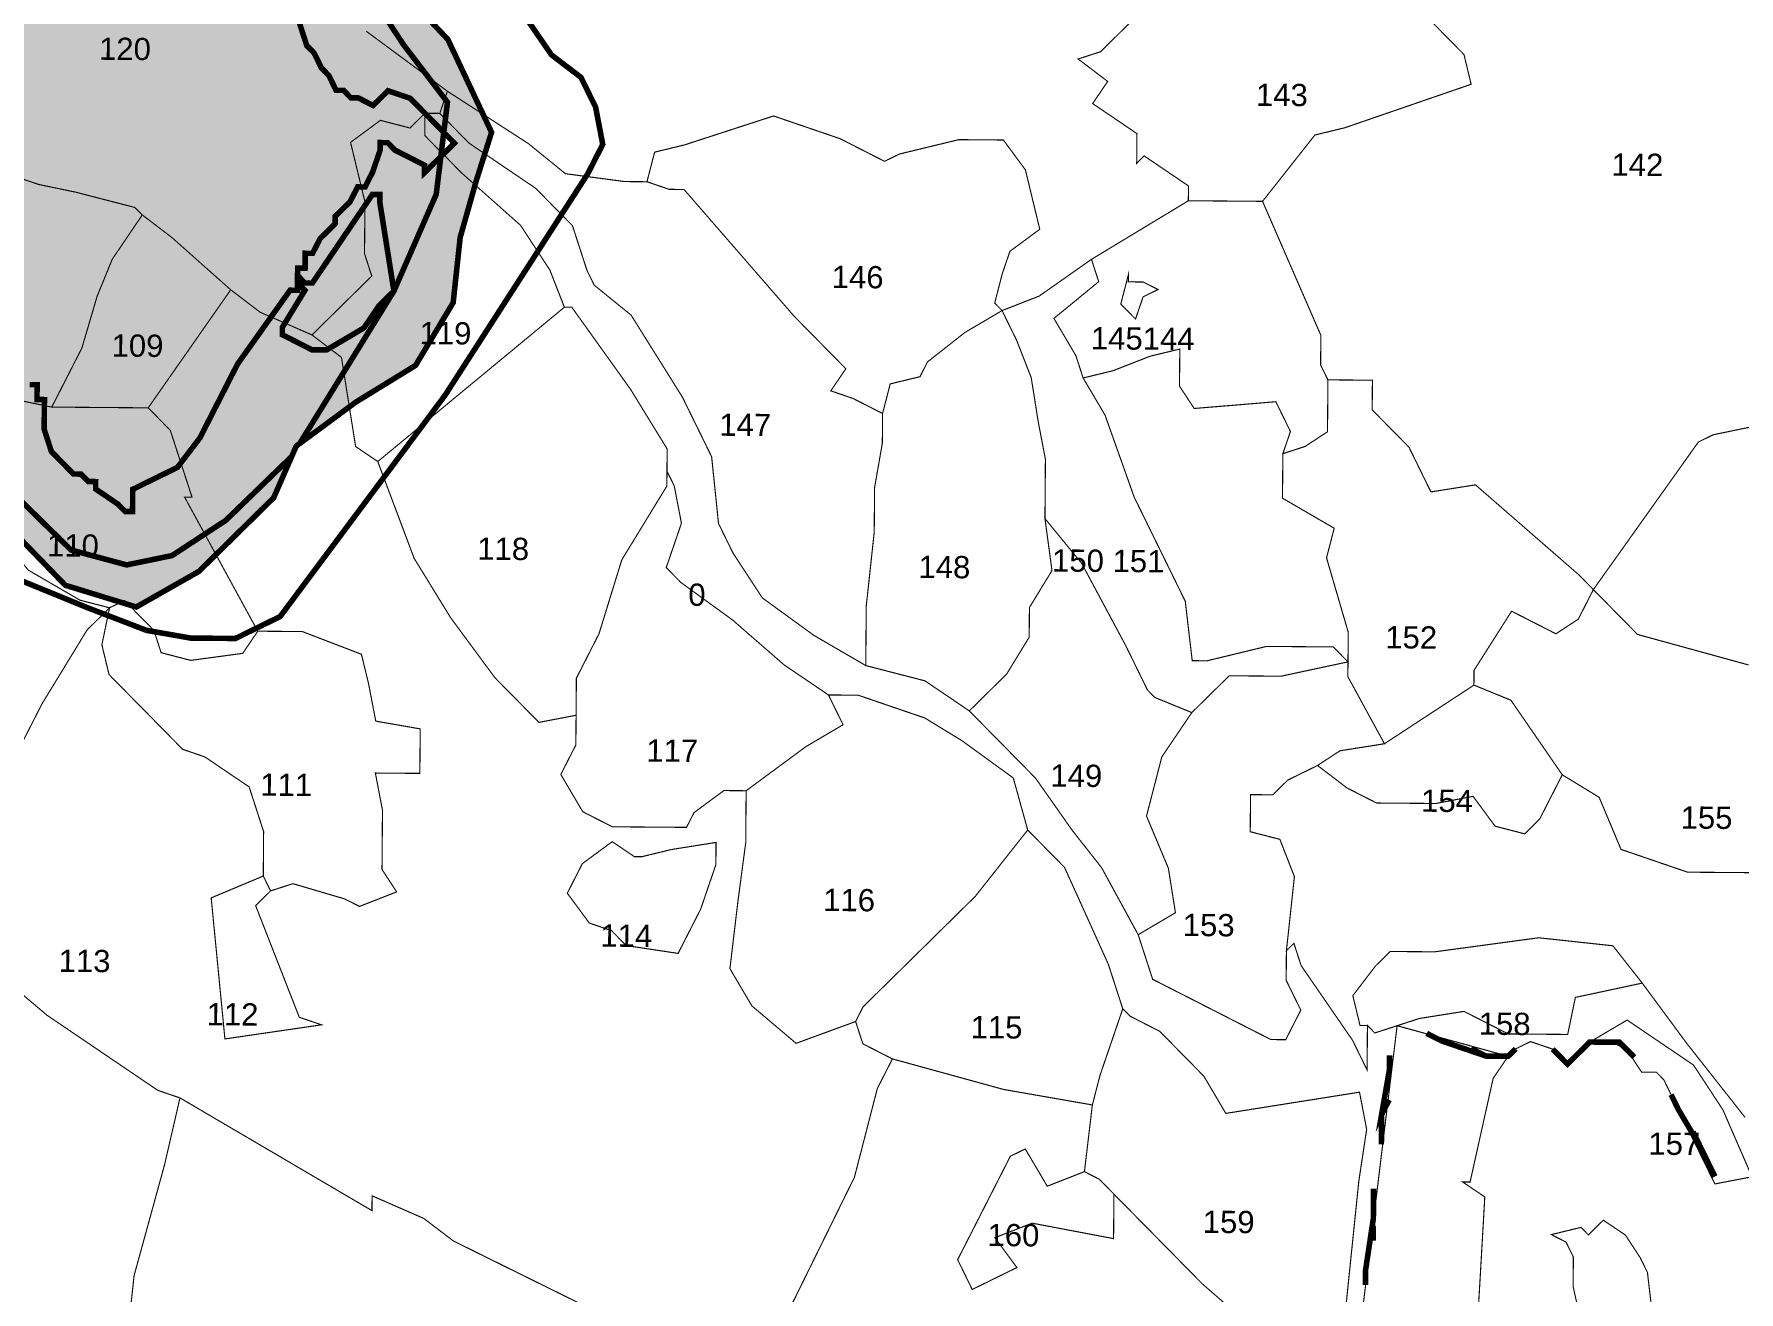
# Model space of a CAD drawing. Header units: metres. Extents: x 326467 to 340077, y 1811030 to 1824953.
# Drawn here: x 337316 to 338245, y 1823532 to 1824217 of the extents above; entities that cross this region are included whole.
import ezdxf

# ---------------------------------------------------------------- set-up
doc = ezdxf.new("R2010")
doc.units = ezdxf.units.M
doc.header["$MEASUREMENT"] = 0
for name, color, linetype in [('CRZ LINE FOR RIVER OR CREEK', 84, 'Continuous'), ('HAZARDS LINE', 1, 'Continuous'), ('HIGH TIDE LINE', 6, 'Continuous'), ('MANGROOVE', 112, 'Continuous'), ('NDZ-200M FROM CRZ', 30, 'Continuous'), ('SURVEY NO.', 7, 'Continuous'), ('SURVEY PLOT BOUNDARY', 35, 'Continuous'), ('VILLAGE BOUNDARY', 212, 'Continuous')]:
    doc.layers.add(name, color=color, linetype=linetype)
doc.styles.add('PDF Arial', font='arial.ttf')

# ---------------------------------------------------------------- blocks, each defined once
blk = doc.blocks.new('16')
at = {"layer": 'MANGROOVE'}
h = blk.add_hatch(dxfattribs=at)
h.set_pattern_fill('GRASS', color=256, scale=0.606428, angle=-0.44213)
h.set_pattern_definition([(89.557874, (320150.772, 1810233.299), (-10.807394, 10.975486), [2.888115, -18.895414]), (44.557874, (320150.772, 1810233.299), (-10.807394, 10.975486), [2.888115, -12.515166]), (134.557874, (320150.772, 1810233.299), (-10.975486, -10.807394), [2.888115, -12.515166])])
h.paths.add_polyline_path([(337516.9, 1824211.58), (337477.65, 1824271.13), (337446.06, 1824291.64), (337436.21, 1824329.17), (337440.43, 1824361.3), (337472.11, 1824400.98), (337492.66, 1824436.51), (337510.59, 1824474.71), (337525.39, 1824507.2), (337528.27, 1824537.14), (337512.64, 1824568.54), (337495.56, 1824582.9), (337546.98, 1824672.55), (337621.87, 1824779.48), (337682.54, 1824868.37), (337542.1, 1824869.45), (337521.48, 1824817.05), (337504.97, 1824772.7), (337476.14, 1824704.18), (337451.45, 1824647.77), (337418.67, 1824591.42), (337414.51, 1824575.27), (337353.18, 1824486.79), (337349.08, 1824478.74), (337279.55, 1824374.15), (337250.94, 1824333.94), (337177.55, 1824253.64), (337157.21, 1824237.62), (337145.02, 1824229.63), (337096.17, 1824185.53), (337063.67, 1824165.56), (337053.32, 1824153.36), (337057.33, 1824129.22), (337074.99, 1824104.73), (337091.65, 1824091.82), (337130.32, 1824076.11), (337158.93, 1824069.72), (337191.61, 1824076.51), (337206.49, 1824062.3), (337235.36, 1824033), (337283.82, 1824007.41), (337290.79, 1823996.78), (337307.29, 1823964.05), (337335.74, 1823936.07), (337366.09, 1823927.91), (337390.82, 1823933.01), (337420.07, 1823952.17), (337456.06, 1823987.07), (337458.52, 1823992.7), (337460.38, 1823994.07), (337511.73, 1824077.2), (337534.79, 1824129.94), (337540.91, 1824180.12)])
at = {"layer": 'NDZ-200M FROM CRZ'}
h = blk.add_hatch(dxfattribs=at)
h.set_pattern_fill('CROSS', color=256, scale=3.032142, angle=-0.44213)
h.set_pattern_definition([(359.55787, (320150.772, 1810233.3), (19.402102, 19.104954), [9.62705, -28.881152]), (89.55787, (320155.548, 1810228.449), (-19.104954, 19.402102), [9.62705, -28.881152])])
h.paths.add_polyline_path([(336193.74, 1824067.15), (336185.69, 1824071.26), (336181.68, 1824075.33), (336177.63, 1824075.36), (336173.65, 1824083.48), (336165.57, 1824083.54), (336153.47, 1824087.68), (336149.43, 1824087.71), (336129.25, 1824091.91), (336096.91, 1824092.16), (336068.61, 1824092.38), (336012.05, 1824096.86), (335987.79, 1824097.04), (335935.27, 1824101.49), (335894.88, 1824105.85), (335854.46, 1824106.16), (335842.36, 1824110.29), (335838.32, 1824110.33), (335822.18, 1824114.49), (335810.05, 1824114.59), (335810.02, 1824110.54), (335789.81, 1824110.7), (335789.78, 1824106.66), (335729.14, 1824107.13), (335664.43, 1824103.58), (335636.1, 1824099.76), (335583.55, 1824100.16), (335551.15, 1824092.33), (335543.06, 1824092.39), (335538.99, 1824088.38), (335526.86, 1824088.47), (335494.46, 1824080.63), (335490.42, 1824080.66), (335425.65, 1824069.03), (335421.6, 1824069.07), (335373.06, 1824065.4), (335356.89, 1824065.52), (335312.4, 1824061.82), (335308.35, 1824061.85), (335308.38, 1824065.9), (335300.3, 1824065.96), (335276.08, 1824070.19), (335263.95, 1824070.28), (335239.76, 1824078.56), (335231.67, 1824078.62), (335227.66, 1824082.69), (335223.62, 1824082.72), (335207.48, 1824086.89), (335163.01, 1824087.23), (335138.79, 1824091.46), (335134.75, 1824091.5), (335118.61, 1824095.66), (335118.64, 1824099.71), (335102.53, 1824107.92), (335098.49, 1824107.95), (335094.48, 1824112.02), (335082.38, 1824116.16), (335078.34, 1824116.19), (335066.24, 1824120.33), (335054.15, 1824124.46), (335050.11, 1824124.49), (335050.14, 1824128.54), (335038.01, 1824128.63), (335025.91, 1824132.77), (335021.87, 1824132.8), (335017.86, 1824136.87), (335009.78, 1824136.94), (335001.72, 1824141.04), (334981.51, 1824141.2), (334957.29, 1824145.43), (334953.24, 1824145.46), (334933.09, 1824153.7), (334880.54, 1824154.11), (334876.47, 1824150.09), (334860.3, 1824150.22), (334840.06, 1824146.33), (334836.01, 1824146.36), (334811.73, 1824142.51), (334787.47, 1824142.69), (334783.46, 1824146.77), (334743.07, 1824151.12), (334743.1, 1824155.17), (334730.97, 1824155.26), (334710.82, 1824163.5), (334706.78, 1824163.53), (334698.76, 1824171.68), (334694.75, 1824175.76), (334694.81, 1824183.84), (334690.77, 1824183.87), (334690.89, 1824200.05), (334686.85, 1824200.08), (334686.88, 1824204.12), (334682.84, 1824204.15), (334678.83, 1824208.23), (334670.77, 1824212.33), (334670.8, 1824216.37), (334662.72, 1824216.44), (334658.74, 1824224.55), (334650.69, 1824228.66), (334642.63, 1824232.77), (334642.66, 1824236.81), (334638.62, 1824236.84), (334634.61, 1824240.91), (334630.57, 1824240.95), (334630.6, 1824244.99), (334626.56, 1824245.02), (334622.54, 1824249.09), (334618.53, 1824253.17), (334618.6, 1824261.25), (334614.55, 1824261.29), (334614.58, 1824265.33), (334610.54, 1824265.36), (334610.57, 1824269.4), (334606.53, 1824269.43), (334606.56, 1824273.48), (334602.52, 1824273.51), (334598.51, 1824277.58), (334594.47, 1824277.61), (334594.5, 1824281.66), (334582.37, 1824281.75), (334582.4, 1824285.79), (334570.27, 1824285.89), (334566.26, 1824289.96), (334562.22, 1824289.99), (334529.97, 1824302.37), (334493.78, 1824326.91), (334469.68, 1824347.31), (334457.65, 1824359.54), (334453.6, 1824359.57), (334441.57, 1824371.79), (334434.53, 1824375.89), (334425.43, 1824375.96), (334425.46, 1824380), (334422.79, 1824382.72), (334413.4, 1824388.18), (334413.37, 1824384.14), (334409.29, 1824380.13), (334398.47, 1824374.82), (334393.12, 1824380.25), (334389.11, 1824384.32), (334389.14, 1824388.37), (334393.19, 1824388.34), (334397.2, 1824384.26), (334401.24, 1824384.23), (334405.28, 1824384.2), (334409.36, 1824388.21), (334405.34, 1824392.29), (334401.3, 1824392.32), (334397.26, 1824392.35), (334393.25, 1824396.42), (334389.21, 1824396.45), (334381.14, 1824399.21), (334381.09, 1824392.47), (334381.06, 1824388.43), (334381.03, 1824384.39), (334381, 1824380.34), (334376.95, 1824380.37), (334372.94, 1824384.45), (334368.87, 1824380.44), (334358.05, 1824375.13), (334352.7, 1824380.56), (334352.73, 1824384.61), (334352.76, 1824388.65), (334352.79, 1824392.69), (334356.87, 1824396.7), (334360.91, 1824396.67), (334364.98, 1824400.68), (334369.03, 1824400.65), (334373.07, 1824400.62), (334369.06, 1824404.7), (334365.05, 1824408.77), (334361, 1824408.8), (334360.97, 1824404.76), (334352.89, 1824404.82), (334356.96, 1824408.83), (334359, 1824410.84), (334352.95, 1824412.91), (334352.98, 1824416.95), (334348.94, 1824416.98), (334344.11, 1824420.25), (334328.63, 1824405.01), (334348.66, 1824380.59), (334340.57, 1824380.66), (334324.56, 1824401), (334316.44, 1824397.02), (334316.39, 1824390.19), (334334.8, 1824377.51), (334428.93, 1824329.05), (334529.1, 1824255.63), (334593.94, 1824208.88), (334646.17, 1824168.05), (334710.4, 1824108.92), (334783.06, 1824094.21), (334855.85, 1824097.69), (334936.69, 1824102.4), (335009.4, 1824088.42), (335118.72, 1824040.76), (335231.27, 1824026.06), (335356.49, 1824012.96), (335441.46, 1824022.41), (335595.3, 1824051.55), (335786.95, 1824059.36), (335936.44, 1824051.98), (336144.98, 1824035.18), (336149.57, 1824015.06), (336162.84, 1823984.34), (336206.95, 1823945.75), (336277.26, 1823888.6), (336297.65, 1823860), (336325.22, 1823799.09), (336340.94, 1823758.72), (336405.09, 1823689.49), (336453.25, 1823644.64), (336477.72, 1823629.99), (336500.55, 1823628.26), (336525.78, 1823613.76), (336535.55, 1823588.55), (336548.74, 1823548.5), (336553.86, 1823539.12), (336579.3, 1823537.89), (336596.03, 1823548.52), (336590.17, 1823600.07), (336566.78, 1823688.24), (336534.6, 1823742.4), (336492.69, 1823762.44), (336444.66, 1823796.54), (336440.46, 1823820.63), (336439.28, 1823839.12), (336462.96, 1823854.82), (336490.64, 1823833.02), (336517.99, 1823811.53), (336551.46, 1823797.53), (336597.85, 1823785.04), (336648.58, 1823810.93), (336685.14, 1823832.89), (336733.87, 1823860.82), (336769.17, 1823911.62), (336764.82, 1823943.47), (336746.93, 1823982.02), (336706.08, 1824012.25), (336678.58, 1824031.06), (336655, 1824054.67), (336660.95, 1824085.24), (336678.3, 1824113.12), (336719.66, 1824115.65), (336766.05, 1824112.96), (336822.62, 1824098.69), (336885.28, 1824098.2), (336919.07, 1824091.55), (336970.01, 1824077.33), (337013.44, 1824073.7), (337087.21, 1824072.39), (337147.05, 1824047.3), (337203.54, 1824032.85), (337249.97, 1823993.58), (337294.34, 1823956.4), (337332.61, 1823916.85), (337371.31, 1823904.96), (337405.44, 1823924.37), (337446.18, 1823964.49), (337458.52, 1823992.7), (337491.05, 1824016.71), (337523.54, 1824036.67), (337544.02, 1824070.88), (337547.85, 1824106.47), (337556.66, 1824137.5), (337564.95, 1824163.72), (337541.09, 1824214.44), (337521.82, 1824234.64), (337508.9, 1824241.49), (337505.14, 1824271.33), (337501.26, 1824291.57), (337471.58, 1824318.05), (337452.96, 1824320.25), (337491.25, 1824378.08), (337510.21, 1824411.66), (337543.04, 1824484.24), (337555.59, 1824521.62), (337542.1, 1824564.15), (337511.68, 1824594.74), (337581.31, 1824711.46), (337671.94, 1824832.25), (337695.06, 1824868.27), (337625.83, 1824868.81), (337582.05, 1824808.49), (337577.95, 1824800.44), (337471.51, 1824627.4), (337459.19, 1824603.23), (337459.03, 1824583.02), (337462.98, 1824570.86), (337499.15, 1824542.27), (337507.14, 1824530.08), (337507.04, 1824517.95), (337490.72, 1824497.86), (337482.57, 1824489.84), (337474.36, 1824473.73), (337461.95, 1824437.44), (337429.4, 1824409.38), (337408.78, 1824356.98), (337400.51, 1824332.78), (337400.23, 1824296.4), (337408.19, 1824280.16), (337420.25, 1824271.98), (337448.55, 1824271.76), (337456.57, 1824263.61), (337456.41, 1824243.4), (337452.34, 1824239.39), (337460.3, 1824223.15), (337464.25, 1824210.99), (337468.26, 1824206.92), (337472.24, 1824198.8), (337476.25, 1824194.73), (337480.23, 1824186.61), (337484.27, 1824186.58), (337488.29, 1824182.5), (337492.33, 1824182.47), (337500.38, 1824178.37), (337508.53, 1824186.39), (337520.62, 1824182.25), (337528.65, 1824174.11), (337532.66, 1824170.03), (337536.67, 1824165.96), (337544.69, 1824157.81), (337528.4, 1824141.76), (337528.43, 1824145.8), (337520.38, 1824149.91), (337512.32, 1824154.01), (337508.31, 1824158.09), (337504.27, 1824158.12), (337504.24, 1824154.08), (337500.1, 1824141.98), (337496, 1824133.92), (337491.95, 1824133.96), (337487.85, 1824125.9), (337479.7, 1824117.88), (337479.67, 1824113.83), (337471.52, 1824105.81), (337467.42, 1824097.75), (337463.38, 1824097.79), (337463.31, 1824089.7), (337459.27, 1824089.73), (337459.24, 1824085.69), (337463.25, 1824081.61), (337467.29, 1824081.58), (337500.01, 1824129.85), (337504.05, 1824129.82), (337504.02, 1824125.78), (337511.73, 1824077.2), (337503.58, 1824069.17), (337495.4, 1824057.11), (337475.1, 1824045.13), (337467.01, 1824045.19), (337450.91, 1824053.41), (337450.94, 1824057.45), (337463.22, 1824077.57), (337459.21, 1824081.64), (337459.18, 1824077.6), (337455.13, 1824077.63), (337426.53, 1824037.42), (337414.21, 1824013.26), (337406, 1823997.15), (337393.75, 1823981.07), (337385.63, 1823977.09), (337369.4, 1823969.13), (337369.31, 1823957), (337365.27, 1823957.03), (337361.25, 1823961.1), (337349.19, 1823969.28), (337349.22, 1823973.32), (337345.18, 1823973.36), (337341.17, 1823977.43), (337337.12, 1823977.46), (337329.1, 1823985.61), (337325.09, 1823989.68), (337321.14, 1824001.84), (337321.27, 1824018.02), (337317.22, 1824018.05), (337317.29, 1824026.13), (337313.24, 1824026.16), (337301.21, 1824038.39), (337301.24, 1824042.43), (337293.22, 1824050.58), (337281.12, 1824054.72), (337277.08, 1824054.75), (337273.01, 1824050.74), (337256.84, 1824050.86), (337248.81, 1824059.01), (337244.8, 1824063.08), (337236.75, 1824067.19), (337232.71, 1824067.22), (337228.7, 1824071.29), (337228.85, 1824091.51), (337224.87, 1824099.63), (337224.9, 1824103.67), (337220.89, 1824107.74), (337220.92, 1824111.79), (337204.75, 1824111.91), (337196.64, 1824107.93), (337192.6, 1824107.96), (337184.48, 1824103.98), (337180.41, 1824099.97), (337172.29, 1824095.99), (337168.22, 1824091.98), (337160.16, 1824096.08), (337160.19, 1824100.13), (337152.11, 1824100.19), (337136, 1824108.4), (337127.92, 1824108.46), (337127.95, 1824112.5), (337123.9, 1824112.54), (337111.81, 1824116.67), (337111.84, 1824120.72), (337107.8, 1824120.75), (337099.74, 1824124.85), (337095.7, 1824124.88), (337095.76, 1824132.97), (337091.72, 1824133), (337087.71, 1824137.07), (337079.63, 1824137.14), (337071.51, 1824133.16), (337067.47, 1824133.19), (337059.35, 1824129.21), (337055.31, 1824129.24), (337047.19, 1824125.26), (337035.07, 1824125.35), (337035.1, 1824129.39), (337027.04, 1824133.5), (337023.03, 1824137.57), (337023.09, 1824145.66), (337015.04, 1824149.77), (337006.96, 1824149.83), (337006.89, 1824141.74), (337002.82, 1824137.73), (337002.79, 1824133.69), (336990.66, 1824133.78), (336990.63, 1824129.74), (336978.5, 1824129.83), (336970.39, 1824125.85), (336966.34, 1824125.88), (336958.29, 1824129.99), (336954.25, 1824130.02), (336954.28, 1824134.06), (336950.24, 1824134.09), (336946.23, 1824138.17), (336938.14, 1824138.23), (336926.04, 1824142.37), (336926.08, 1824146.41), (336922.03, 1824146.44), (336905.89, 1824150.61), (336861.43, 1824150.95), (336857.35, 1824146.94), (336816.93, 1824147.25), (336816.96, 1824151.29), (336800.79, 1824151.42), (336800.82, 1824155.46), (336784.65, 1824155.59), (336784.68, 1824159.63), (336772.56, 1824159.72), (336772.59, 1824163.77), (336764.5, 1824163.83), (336764.53, 1824167.87), (336711.98, 1824168.28), (336711.95, 1824164.23), (336699.82, 1824164.33), (336699.79, 1824160.28), (336691.71, 1824160.35), (336691.68, 1824156.3), (336683.59, 1824156.37), (336683.56, 1824152.32), (336659.31, 1824152.51), (336639.13, 1824156.71), (336614.87, 1824156.9), (336594.6, 1824148.97), (336590.55, 1824149), (336586.48, 1824144.99), (336566.17, 1824133.01), (336541.76, 1824112.98), (336517.38, 1824097), (336501.15, 1824089.04), (336501.12, 1824084.99), (336497.08, 1824085.03), (336488.93, 1824077), (336484.86, 1824072.99), (336480.82, 1824073.02), (336480.78, 1824068.98), (336476.74, 1824069.01), (336476.68, 1824060.92), (336472.64, 1824060.95), (336472.54, 1824048.83), (336476.59, 1824048.79), (336476.55, 1824044.75), (336480.63, 1824048.76), (336480.66, 1824052.81), (336484.73, 1824056.82), (336484.76, 1824060.86), (336488.84, 1824064.87), (336488.87, 1824068.92), (336492.91, 1824068.88), (336492.94, 1824072.93), (336497.02, 1824076.94), (336509.21, 1824084.93), (336529.48, 1824092.86), (336529.51, 1824096.91), (336549.82, 1824108.88), (336549.85, 1824112.92), (336566.08, 1824120.88), (336566.11, 1824124.93), (336578.27, 1824128.88), (336582.34, 1824132.89), (336590.46, 1824136.87), (336594.53, 1824140.88), (336598.61, 1824144.89), (336610.73, 1824144.8), (336618.85, 1824148.78), (336643.11, 1824148.59), (336651.16, 1824144.49), (336663.29, 1824144.39), (336667.3, 1824140.32), (336667.27, 1824136.28), (336659.15, 1824132.3), (336647.05, 1824136.43), (336634.93, 1824136.53), (336626.72, 1824120.42), (336622.55, 1824104.27), (336622.52, 1824100.23), (336618.48, 1824100.26), (336614.34, 1824088.16), (336614.31, 1824084.12), (336610.2, 1824076.07), (336610.17, 1824072.02), (336606.1, 1824068.01), (336606.01, 1824055.88), (336601.87, 1824043.78), (336601.81, 1824035.7), (336597.73, 1824031.69), (336597.67, 1824023.6), (336601.68, 1824019.53), (336601.65, 1824015.48), (336605.69, 1824015.45), (336613.75, 1824011.35), (336621.77, 1824003.2), (336706.29, 1823954.03), (336714.31, 1823945.88), (336714.12, 1823921.62), (336710.05, 1823917.61), (336709.99, 1823909.52), (336701.87, 1823905.54), (336701.81, 1823897.45), (336697.73, 1823893.44), (336689.65, 1823893.5), (336685.58, 1823889.49), (336681.53, 1823889.52), (336681.5, 1823885.48), (336673.42, 1823885.54), (336669.34, 1823881.53), (336665.3, 1823881.56), (336661.23, 1823877.55), (336644.99, 1823869.59), (336640.92, 1823865.58), (336632.81, 1823861.6), (336628.76, 1823861.63), (336628.73, 1823857.58), (336624.69, 1823857.62), (336624.66, 1823853.57), (336616.54, 1823849.59), (336616.51, 1823845.55), (336612.47, 1823845.58), (336612.44, 1823841.54), (336608.39, 1823841.57), (336604.32, 1823837.56), (336596.2, 1823833.58), (336584.08, 1823833.67), (336580.07, 1823837.74), (336576.02, 1823837.77), (336576.06, 1823841.82), (336563.99, 1823850), (336559.95, 1823850.03), (336559.98, 1823854.07), (336551.93, 1823858.18), (336547.91, 1823862.25), (336539.86, 1823866.36), (336539.89, 1823870.4), (336535.85, 1823870.43), (336531.84, 1823874.51), (336523.78, 1823878.61), (336523.82, 1823882.65), (336519.77, 1823882.69), (336511.72, 1823886.79), (336511.75, 1823890.83), (336507.71, 1823890.86), (336499.72, 1823903.06), (336495.67, 1823903.09), (336487.65, 1823911.24), (336467.44, 1823911.39), (336463.37, 1823907.38), (336459.32, 1823907.41), (336451.21, 1823903.43), (336439.08, 1823903.52), (336439.14, 1823911.61), (336447.35, 1823927.72), (336451.39, 1823927.69), (336451.43, 1823931.73), (336455.53, 1823939.79), (336459.6, 1823943.8), (336463.77, 1823959.94), (336463.8, 1823963.98), (336467.94, 1823976.08), (336468.13, 1824000.34), (336472.29, 1824016.48), (336472.39, 1824028.61), (336464.3, 1824028.67), (336464.24, 1824020.59), (336459.98, 1823992.32), (336455.81, 1823976.17), (336451.55, 1823947.9), (336451.52, 1823943.86), (336435.26, 1823931.86), (336435.23, 1823927.81), (336427.08, 1823919.79), (336427.05, 1823915.75), (336423, 1823915.78), (336414.79, 1823899.67), (336410.66, 1823887.57), (336406.46, 1823867.39), (336402.32, 1823855.29), (336402.29, 1823851.25), (336398.16, 1823839.15), (336398.03, 1823822.97), (336402.01, 1823814.86), (336401.95, 1823806.77), (336413.95, 1823790.51), (336425.92, 1823770.2), (336437.99, 1823762.02), (336450.02, 1823749.79), (336466.13, 1823741.58), (336470.14, 1823737.51), (336486.28, 1823733.34), (336486.25, 1823729.3), (336498.31, 1823721.12), (336502.36, 1823721.09), (336510.35, 1823708.9), (336510.32, 1823704.85), (336514.36, 1823704.82), (336518.37, 1823700.75), (336518.34, 1823696.7), (336522.32, 1823688.59), (336526.36, 1823688.56), (336530.37, 1823684.48), (336534.35, 1823676.36), (336542.37, 1823668.21), (336542.34, 1823664.17), (336546.35, 1823660.1), (336550.33, 1823651.98), (336554.35, 1823647.91), (336558.33, 1823639.79), (336562.34, 1823635.71), (336562.31, 1823631.67), (336566.25, 1823619.51), (336566.22, 1823615.47), (336570.2, 1823607.35), (336570.17, 1823603.31), (336574.15, 1823595.19), (336574.12, 1823591.15), (336578.13, 1823587.07), (336578.1, 1823583.03), (336582.11, 1823578.96), (336581.96, 1823558.74), (336569.83, 1823558.83), (336565.82, 1823562.91), (336565.94, 1823579.08), (336561.96, 1823587.2), (336561.99, 1823591.24), (336558.01, 1823599.36), (336554, 1823603.43), (336554.03, 1823607.48), (336546.04, 1823619.67), (336542.03, 1823623.74), (336542.06, 1823627.78), (336534.04, 1823635.93), (336534.07, 1823639.98), (336530.06, 1823644.05), (336518.03, 1823656.27), (336514.01, 1823660.35), (336510, 1823664.42), (336497.88, 1823664.52), (336485.81, 1823672.69), (336481.77, 1823672.73), (336473.75, 1823680.87), (336469.7, 1823680.91), (336461.68, 1823689.05), (336457.67, 1823693.13), (336449.65, 1823701.28), (336445.64, 1823705.35), (336433.57, 1823713.53), (336433.6, 1823717.57), (336429.56, 1823717.61), (336421.54, 1823725.75), (336417.5, 1823725.79), (336417.53, 1823729.83), (336413.48, 1823729.86), (336401.48, 1823746.13), (336397.44, 1823746.16), (336397.47, 1823750.2), (336385.41, 1823758.38), (336385.44, 1823762.42), (336381.39, 1823762.45), (336381.43, 1823766.5), (336373.4, 1823774.65), (336369.39, 1823778.72), (336365.41, 1823786.84), (336365.54, 1823803.01), (336361.53, 1823807.08), (336361.71, 1823831.34), (336353.85, 1823859.71), (336349.9, 1823871.87), (336349.99, 1823884), (336345.95, 1823884.03), (336346.01, 1823892.11), (336338.02, 1823904.3), (336333.98, 1823904.34), (336334.01, 1823908.38), (336325.95, 1823912.48), (336321.91, 1823912.52), (336321.94, 1823916.56), (336317.9, 1823916.59), (336317.93, 1823920.63), (336305.87, 1823928.81), (336301.82, 1823928.84), (336297.81, 1823932.92), (336293.77, 1823932.95), (336293.8, 1823936.99), (336285.75, 1823941.1), (336281.71, 1823941.13), (336281.74, 1823945.17), (336273.68, 1823949.28), (336273.71, 1823953.32), (336269.67, 1823953.35), (336265.66, 1823957.43), (336265.72, 1823965.51), (336261.68, 1823965.54), (336261.74, 1823973.63), (336257.76, 1823981.75), (336253.75, 1823985.82), (336249.71, 1823985.85), (336241.66, 1823989.96), (336229.53, 1823990.05), (336225.52, 1823994.13), (336221.48, 1823994.16), (336221.51, 1823998.2), (336217.53, 1824006.32), (336217.56, 1824010.36), (336213.58, 1824018.48), (336213.7, 1824034.65), (336209.66, 1824034.68), (336209.69, 1824038.72), (336205.71, 1824046.84), (336193.71, 1824063.11)])
at = {"layer": 'CRZ LINE FOR RIVER OR CREEK', "ltscale": 0.1, "const_width": 3.03, "flags": 128}
blk.add_lwpolyline([(337294.34, 1823956.4), (337332.61, 1823916.85), (337371.31, 1823904.96), (337405.44, 1823924.37), (337446.18, 1823964.49), (337458.52, 1823992.7), (337491.05, 1824016.71), (337523.54, 1824036.67), (337544.02, 1824070.88), (337547.85, 1824106.47), (337556.66, 1824137.5), (337564.95, 1824163.72), (337541.09, 1824214.44), (337521.82, 1824234.64)], dxfattribs=at)
at = {"layer": 'HAZARDS LINE', "lineweight": 18, "const_width": 3.03}
blk.add_lwpolyline([(337569.63, 1824246.57), (337597.62, 1824205.92), (337613.69, 1824193.67), (337621.65, 1824177.43), (337625.54, 1824157.18), (337617.33, 1824141.07), (337539.59, 1824020.37), (337449.72, 1823899.77), (337425.37, 1823887.83), (337401.12, 1823888.01), (337376.89, 1823892.24), (337344.65, 1823904.62), (337284.2, 1823929.35)], dxfattribs=at)
at = {"layer": 'HIGH TIDE LINE', "lineweight": 35, "const_width": 3.03}
blk.add_lwpolyline([(337460.3, 1824223.15), (337464.25, 1824210.99), (337468.26, 1824206.92), (337472.24, 1824198.8), (337476.25, 1824194.73), (337480.23, 1824186.61), (337484.27, 1824186.58), (337488.29, 1824182.5), (337492.33, 1824182.47), (337500.38, 1824178.37), (337508.53, 1824186.39), (337520.62, 1824182.25), (337528.65, 1824174.11), (337532.66, 1824170.03), (337536.67, 1824165.96), (337544.69, 1824157.81), (337528.4, 1824141.76), (337528.43, 1824145.8), (337520.38, 1824149.91), (337512.32, 1824154.01), (337508.31, 1824158.09), (337504.27, 1824158.12), (337504.24, 1824154.08), (337500.1, 1824141.98), (337496, 1824133.92), (337491.95, 1824133.96), (337487.85, 1824125.9), (337479.7, 1824117.88), (337479.67, 1824113.83), (337471.52, 1824105.81), (337467.42, 1824097.75), (337463.38, 1824097.79), (337463.31, 1824089.7), (337459.27, 1824089.73), (337459.24, 1824085.69), (337463.25, 1824081.61), (337467.29, 1824081.58), (337500.01, 1824129.85), (337504.05, 1824129.82), (337504.02, 1824125.78), (337511.73, 1824077.2), (337503.58, 1824069.17), (337495.4, 1824057.11), (337475.1, 1824045.13), (337467.01, 1824045.19), (337450.91, 1824053.41), (337450.94, 1824057.45), (337463.22, 1824077.57), (337459.21, 1824081.64), (337459.18, 1824077.6), (337455.13, 1824077.63), (337426.53, 1824037.42), (337414.21, 1824013.26), (337406, 1823997.15), (337393.75, 1823981.07), (337385.63, 1823977.09), (337369.4, 1823969.13), (337369.31, 1823957), (337365.27, 1823957.03), (337361.25, 1823961.1), (337349.19, 1823969.28), (337349.22, 1823973.32), (337345.18, 1823973.36), (337341.17, 1823977.43), (337337.12, 1823977.46), (337329.1, 1823985.61), (337325.09, 1823989.68), (337321.14, 1824001.84), (337321.27, 1824018.02), (337317.22, 1824018.05), (337317.29, 1824026.13), (337313.24, 1824026.16)], dxfattribs=at)
at = {"layer": 'MANGROOVE', "const_width": 3.03, "flags": 128}
blk.add_lwpolyline([(337307.29, 1823964.05), (337335.74, 1823936.07), (337366.09, 1823927.91), (337390.82, 1823933.01), (337420.07, 1823952.17), (337456.06, 1823987.07), (337458.52, 1823992.7), (337460.38, 1823994.07), (337511.73, 1824077.2), (337534.79, 1824129.94), (337540.91, 1824180.12), (337516.9, 1824211.58), (337477.65, 1824271.13)], dxfattribs=at)
at = {"layer": 'NDZ-200M FROM CRZ', "const_width": 3.03, "flags": 128}
for points in [[(337294.34, 1823956.4), (337332.61, 1823916.85), (337371.31, 1823904.96), (337405.44, 1823924.37), (337446.18, 1823964.49), (337458.52, 1823992.7), (337491.05, 1824016.71), (337523.54, 1824036.67), (337544.02, 1824070.88), (337547.85, 1824106.47), (337556.66, 1824137.5), (337564.95, 1824163.72), (337541.09, 1824214.44), (337521.82, 1824234.64)], [(337460.3, 1824223.15), (337464.25, 1824210.99), (337468.26, 1824206.92), (337472.24, 1824198.8), (337476.25, 1824194.73), (337480.23, 1824186.61), (337484.27, 1824186.58), (337488.29, 1824182.5), (337492.33, 1824182.47), (337500.38, 1824178.37), (337508.53, 1824186.39), (337520.62, 1824182.25), (337528.65, 1824174.11), (337532.66, 1824170.03), (337536.67, 1824165.96), (337544.69, 1824157.81), (337528.4, 1824141.76), (337528.43, 1824145.8), (337520.38, 1824149.91), (337512.32, 1824154.01), (337508.31, 1824158.09), (337504.27, 1824158.12), (337504.24, 1824154.08), (337500.1, 1824141.98), (337496, 1824133.92), (337491.95, 1824133.96), (337487.85, 1824125.9), (337479.7, 1824117.88), (337479.67, 1824113.83), (337471.52, 1824105.81), (337467.42, 1824097.75), (337463.38, 1824097.79), (337463.31, 1824089.7), (337459.27, 1824089.73), (337459.24, 1824085.69), (337463.25, 1824081.61), (337467.29, 1824081.58), (337500.01, 1824129.85), (337504.05, 1824129.82), (337504.02, 1824125.78), (337511.73, 1824077.2), (337503.58, 1824069.17), (337495.4, 1824057.11), (337475.1, 1824045.13), (337467.01, 1824045.19), (337450.91, 1824053.41), (337450.94, 1824057.45), (337463.22, 1824077.57), (337459.21, 1824081.64), (337459.18, 1824077.6), (337455.13, 1824077.63), (337426.53, 1824037.42), (337414.21, 1824013.26), (337406, 1823997.15), (337393.75, 1823981.07), (337385.63, 1823977.09), (337369.4, 1823969.13), (337369.31, 1823957), (337365.27, 1823957.03), (337361.25, 1823961.1), (337349.19, 1823969.28), (337349.22, 1823973.32), (337345.18, 1823973.36), (337341.17, 1823977.43), (337337.12, 1823977.46), (337329.1, 1823985.61), (337325.09, 1823989.68), (337321.14, 1824001.84), (337321.27, 1824018.02), (337317.22, 1824018.05), (337317.29, 1824026.13), (337313.24, 1824026.16)]]:
    blk.add_lwpolyline(points, dxfattribs=at)
at = {"layer": 'SURVEY PLOT BOUNDARY', "lineweight": 18, "const_width": 0.606}
for points in [[(337496.65, 1824218.83), (337540.87, 1824186.14), (337536.73, 1824174.04), (337528.65, 1824174.11), (337520.5, 1824166.08), (337504.36, 1824170.25), (337488.1, 1824158.24), (337495.93, 1824125.84), (337495.72, 1824097.54), (337499.66, 1824085.38), (337467.07, 1824053.28), (337438.87, 1824065.63), (337422.8, 1824077.88), (337390.67, 1824106.43), (337374.6, 1824118.69), (337370.59, 1824122.76), (337338.31, 1824131.1), (337318.13, 1824135.3), (337306.03, 1824139.43)], [(337909.01, 1824219.69), (337896.79, 1824207.65), (337884.63, 1824203.7), (337900.71, 1824191.45), (337892.53, 1824179.38), (337916.66, 1824163.02), (337916.53, 1824146.85), (337920.61, 1824150.86), (337944.74, 1824134.5), (337944.67, 1824126.42), (337891.87, 1824094.48), (337863.42, 1824074.48), (337843.15, 1824066.55), (337839.13, 1824070.63), (337843.3, 1824086.77), (337847.44, 1824098.87), (337863.7, 1824110.87), (337855.87, 1824143.28), (337843.86, 1824159.54), (337819.61, 1824159.73), (337787.21, 1824151.89), (337779.09, 1824147.91), (337754.93, 1824160.23), (337718.64, 1824172.64), (337670.01, 1824156.84), (337653.81, 1824152.92), (337649.64, 1824136.78), (337645.6, 1824136.81), (337637.51, 1824136.88), (337605.2, 1824141.17), (337585.12, 1824157.5), (337540.87, 1824186.14), (337496.65, 1824218.83)], [(338287.41, 1824010.56), (338230.72, 1823998.87), (338222.6, 1823994.89), (338165.39, 1823914.46), (338157.36, 1823922.61), (338101.14, 1823971.56), (338076.86, 1823967.71), (338064.92, 1823992.06), (338044.86, 1824012.43), (338044.99, 1824028.6), (338020.73, 1824028.79), (338016.75, 1824036.91), (338016.88, 1824053.08), (337985.1, 1824126.11), (338013.68, 1824162.28), (338029.88, 1824166.19), (338098.79, 1824189.92), (338094.87, 1824206.13), (338046.73, 1824255.02)], [(338028.83, 1823507.14), (338037.57, 1823591.98), (338041.84, 1823620.25), (338037.95, 1823640.5), (337965.09, 1823628.93), (337953.12, 1823649.24), (337929.05, 1823673.69), (337912.95, 1823681.9), (337908.93, 1823685.97), (337901.04, 1823710.29), (337877.19, 1823763.04), (337857.13, 1823783.41), (337849.27, 1823811.78), (337821.12, 1823832.21), (337801.01, 1823844.49), (337764.72, 1823856.9), (337748.55, 1823857.03), (337724.42, 1823873.39), (337696.31, 1823897.87), (337668.17, 1823918.3), (337660.14, 1823926.45), (337668.42, 1823950.64), (337664.53, 1823970.89), (337660.55, 1823979.01), (337660.64, 1823991.14), (337640.68, 1824023.64), (337608.68, 1824068.36), (337604.64, 1824068.39), (337596.71, 1824088.67), (337580.73, 1824113.05), (337548.61, 1824141.6), (337528.55, 1824161.98), (337528.65, 1824174.11), (337536.73, 1824174.04), (337552.78, 1824157.75), (337588.97, 1824133.21), (337609.03, 1824112.84), (337616.93, 1824088.51), (337620.91, 1824080.4), (337640.99, 1824064.07), (337668.95, 1824019.38), (337684.87, 1823986.91), (337688.63, 1823950.49), (337696.59, 1823934.25), (337712.57, 1823909.87), (337740.71, 1823889.44), (337768.88, 1823873.05), (337785.02, 1823868.88), (337801.16, 1823864.71), (337813.23, 1823856.53), (337825.29, 1823848.35), (337841.34, 1823832.05), (337861.39, 1823811.68), (337881.39, 1823783.22), (337897.4, 1823762.88), (337917.33, 1823726.34), (337925.23, 1823702.02), (337957.44, 1823685.6), (337989.66, 1823669.18), (337997.74, 1823669.11), (338005.95, 1823685.22), (337997.99, 1823701.46), (337998.12, 1823717.63), (338002.19, 1823721.64), (338006.14, 1823709.48), (338034.13, 1823668.83), (338042.09, 1823652.6), (338042.27, 1823676.86), (338046.28, 1823672.78), (338058.44, 1823676.73), (338036.86, 1823498.99)], [(337677.02, 1823493.68), (337544.12, 1823559.4), (337528.04, 1823571.66), (337499.84, 1823584), (337499.78, 1823575.92), (337395.14, 1823637.37), (337383.04, 1823641.51), (337322.72, 1823682.41), (337298.62, 1823702.81)], [(337299.46, 1823811.98), (337319.99, 1823852.25), (337344.55, 1823892.49), (337356.77, 1823904.53), (337352.58, 1823884.35), (337356.49, 1823868.14), (337372.54, 1823851.84), (337396.61, 1823827.4), (337408.7, 1823823.26), (337432.83, 1823806.9), (337440.73, 1823782.58), (337440.54, 1823758.32), (337412.15, 1823746.41), (337419.64, 1823669.53), (337472.26, 1823677.21), (337460.16, 1823681.35), (337444.3, 1823721.9), (337436.38, 1823742.18), (337444.52, 1823750.21), (337456.68, 1823754.16), (337484.92, 1823745.85), (337492.97, 1823741.75), (337513.24, 1823749.68), (337505.25, 1823761.87), (337505.5, 1823794.21), (337501.62, 1823814.46), (337525.87, 1823814.27), (337526.06, 1823838.53), (337501.83, 1823842.76), (337497.95, 1823863.01), (337494.03, 1823879.21), (337461.78, 1823891.59), (337437.53, 1823891.78), (337397.67, 1823964.86), (337401.71, 1823964.83), (337389.86, 1824001.31), (337377.83, 1824013.54), (337422.8, 1824077.88), (337438.87, 1824065.63), (337467.07, 1824053.28), (337483.15, 1824041.03), (337490.86, 1823992.45), (337502.93, 1823984.27), (337522.73, 1823931.55), (337542.7, 1823899.05), (337566.7, 1823866.52), (337590.77, 1823842.07), (337611.01, 1823845.96), (337610.89, 1823829.79), (337602.68, 1823813.68), (337614.65, 1823793.37), (337630.76, 1823785.16), (337646.93, 1823785.03), (337671.18, 1823784.85), (337675.28, 1823792.9), (337691.55, 1823804.91), (337703.68, 1823804.81), (337703.46, 1823776.51), (337699.16, 1823744.2), (337694.84, 1823707.84), (337706.81, 1823687.53), (337730.91, 1823667.13), (337763.34, 1823679.01), (337767.29, 1823666.85), (337783.4, 1823658.64), (337775.19, 1823642.53), (337762.69, 1823594.11), (337705.19, 1823477.29)], [(338248.06, 1823626.75), (338216.03, 1823667.43), (338192.03, 1823699.96), (338176.02, 1823720.3), (338135.62, 1823724.66), (338078.97, 1823717.01), (338054.71, 1823717.19), (338046.56, 1823709.17), (338034.31, 1823693.09), (338038.23, 1823676.89), (338042.27, 1823676.86), (338042.09, 1823652.6), (338034.13, 1823668.83), (338006.14, 1823709.48), (338002.19, 1823721.64), (337998.12, 1823717.63), (338002.47, 1823758.03), (337994.54, 1823778.31), (337978.4, 1823782.48), (337978.56, 1823802.69), (337990.69, 1823802.6), (337998.84, 1823810.62), (338015.07, 1823818.58), (338031.14, 1823806.33), (338047.25, 1823798.12), (338079.59, 1823797.87), (338099.83, 1823801.76), (338111.84, 1823785.49), (338127.97, 1823781.32), (338136.12, 1823789.35), (338148.44, 1823813.51), (338168.55, 1823801.23), (338180.46, 1823772.83), (338216.75, 1823760.42), (338265.26, 1823760.05)], [(338249.97, 1823873.38), (338189.45, 1823890.02), (338165.39, 1823914.46), (338222.6, 1823994.89), (338230.72, 1823998.87), (338287.41, 1824010.56)], [(337312.46, 1823925.09), (337340.64, 1823908.7), (337356.77, 1823904.53), (337344.55, 1823892.49), (337319.99, 1823852.25), (337299.46, 1823811.98)], [(338265.26, 1823760.05), (338216.75, 1823760.42), (338180.46, 1823772.83), (338168.55, 1823801.23), (338148.44, 1823813.51), (338120.45, 1823854.16), (338100.3, 1823862.4), (338100.36, 1823870.49), (338120.83, 1823902.68), (338144.99, 1823890.36), (338157.18, 1823898.35), (338165.39, 1823914.46), (338189.45, 1823890.02), (338249.97, 1823873.38)], [(338251.85, 1823594.37), (338235.97, 1823630.89), (338219.98, 1823655.27), (338183.79, 1823679.81), (338163.48, 1823667.84), (338155.34, 1823659.81), (338151.26, 1823655.8), (338143.24, 1823663.95), (338131.14, 1823668.08), (338123.03, 1823664.1), (338118.95, 1823660.09), (338058.44, 1823676.73), (338070.6, 1823680.68), (338094.89, 1823684.54), (338119.05, 1823672.22), (338151.39, 1823671.97), (338155.59, 1823692.16), (338192.03, 1823699.96), (338216.03, 1823667.43), (338248.06, 1823626.75)], [(338198.65, 1823509.87), (338194.86, 1823542.25), (338190.88, 1823550.37), (338182.88, 1823562.56), (338170.82, 1823570.74), (338162.67, 1823562.72), (338158.66, 1823566.79), (338142.46, 1823562.87), (338150.51, 1823558.77), (338154.49, 1823550.65), (338154.37, 1823534.48), (338166.09, 1823481.82)], [(338101.57, 1823502.54), (338106.23, 1823583.37), (338094.17, 1823591.55), (338098.21, 1823591.52), (338110.78, 1823648.03), (338118.95, 1823660.09), (338123.03, 1823664.1), (338131.14, 1823668.08), (338143.24, 1823663.95), (338151.26, 1823655.8), (338155.34, 1823659.81), (338163.48, 1823667.84), (338175.61, 1823667.74), (338183.66, 1823663.64), (338191.66, 1823651.44), (338199.74, 1823651.38), (338203.75, 1823647.31), (338231.61, 1823590.49), (338251.85, 1823594.37)], [(337298.62, 1823702.81), (337322.72, 1823682.41), (337383.04, 1823641.51), (337395.14, 1823637.37), (337386.77, 1823601.05), (337370.14, 1823540.53), (337365.78, 1823500.13), (337341.59, 1823508.4), (337317.4, 1823516.68), (337309.38, 1823524.82)], [(337705.19, 1823477.29), (337762.69, 1823594.11), (337775.19, 1823642.53), (337783.4, 1823658.64), (337843.91, 1823642), (337892.36, 1823633.54), (337888.04, 1823597.18), (337867.76, 1823589.25), (337855.79, 1823609.56), (337847.67, 1823605.58), (337835.36, 1823581.41), (337818.94, 1823549.19), (337826.9, 1823532.96), (337851.25, 1823544.9), (337839.25, 1823561.17), (337859.52, 1823569.1), (337903.92, 1823560.67), (337904.11, 1823584.93), (337952.25, 1823536.04), (337980.36, 1823511.56)]]:
    blk.add_lwpolyline(points, dxfattribs=at)
for points in [[(337944.67, 1824126.42), (337944.74, 1824134.5), (337920.61, 1824150.86), (337916.53, 1824146.85), (337916.66, 1824163.02), (337892.53, 1824179.38), (337900.71, 1824191.45), (337884.63, 1824203.7), (337896.79, 1824207.65), (337909.01, 1824219.69), (337913.08, 1824223.7), (337945.45, 1824227.5), (337949.62, 1824243.64), (337945.86, 1824280.06), (337950.06, 1824300.24), (337958.17, 1824304.22), (337986.47, 1824304), (338026.58, 1824263.26), (338046.73, 1824255.02), (338094.87, 1824206.13), (338098.79, 1824189.92), (338029.88, 1824166.19), (338013.68, 1824162.28), (337985.1, 1824126.11)], [(337649.64, 1824136.78), (337661.74, 1824132.64), (337669.82, 1824132.58), (337729.93, 1824063.38), (337758.01, 1824034.86), (337749.83, 1824022.8), (337761.92, 1824018.66), (337778.03, 1824010.45), (337777.91, 1823994.28), (337773.68, 1823970.05), (337773.49, 1823945.79), (337769.13, 1823905.39), (337768.98, 1823885.18), (337768.88, 1823873.05), (337740.71, 1823889.44), (337712.57, 1823909.87), (337696.59, 1823934.25), (337688.63, 1823950.49), (337684.87, 1823986.91), (337668.95, 1824019.38), (337640.99, 1824064.07), (337620.91, 1824080.4), (337616.93, 1824088.51), (337609.03, 1824112.84), (337588.97, 1824133.21), (337552.78, 1824157.75), (337536.73, 1824174.04), (337540.87, 1824186.14), (337585.12, 1824157.5), (337605.2, 1824141.17), (337637.51, 1824136.88), (337645.6, 1824136.81)], [(337528.65, 1824174.11), (337528.55, 1824161.98), (337548.61, 1824141.6), (337580.73, 1824113.05), (337596.71, 1824088.67), (337604.64, 1824068.39), (337502.93, 1823984.27), (337490.86, 1823992.45), (337483.15, 1824041.03), (337467.07, 1824053.28), (337499.66, 1824085.38), (337495.72, 1824097.54), (337495.93, 1824125.84), (337488.1, 1824158.24), (337504.36, 1824170.25), (337520.5, 1824166.08)], [(337754.93, 1824160.23), (337779.09, 1824147.91), (337787.21, 1824151.89), (337819.61, 1824159.73), (337843.86, 1824159.54), (337855.87, 1824143.28), (337863.7, 1824110.87), (337847.44, 1824098.87), (337843.3, 1824086.77), (337839.13, 1824070.63), (337843.15, 1824066.55), (337822.84, 1824054.58), (337802.5, 1824038.56), (337798.4, 1824030.51), (337782.2, 1824026.59), (337778.03, 1824010.45), (337761.92, 1824018.66), (337749.83, 1824022.8), (337758.01, 1824034.86), (337729.93, 1824063.38), (337669.82, 1824132.58), (337661.74, 1824132.64), (337649.64, 1824136.78), (337653.81, 1824152.92), (337670.01, 1824156.84), (337718.64, 1824172.64)], [(337329.38, 1824022), (337325.28, 1824013.94), (337305.1, 1824018.14), (337264.67, 1824018.45), (337272.88, 1824034.56), (337264.86, 1824042.71), (337252.86, 1824058.98), (337252.98, 1824075.15), (337257.15, 1824091.29), (337269.46, 1824115.46), (337285.82, 1824139.59), (337298.04, 1824151.62), (337306.03, 1824139.43), (337318.13, 1824135.3), (337338.31, 1824131.1), (337370.59, 1824122.76), (337374.6, 1824118.69), (337358.24, 1824094.55), (337350, 1824074.4), (337341.7, 1824046.16)], [(337985.1, 1824126.11), (338016.88, 1824053.08), (338016.75, 1824036.91), (338020.73, 1824028.79), (338020.51, 1824000.49), (338008.32, 1823992.5), (337996.17, 1823988.55), (338000.3, 1824000.65), (337992.34, 1824016.88), (337947.84, 1824013.18), (337939.85, 1824025.37), (337940.01, 1824045.59), (337923.81, 1824041.67), (337903.53, 1824033.74), (337887.33, 1824029.82), (337883.38, 1824041.98), (337871.41, 1824062.29), (337895.82, 1824082.32), (337891.87, 1824094.48), (337944.67, 1824126.42)], [(337377.83, 1824013.54), (337361.66, 1824013.66), (337329.32, 1824013.91), (337325.28, 1824013.94), (337329.38, 1824022), (337341.7, 1824046.16), (337350, 1824074.4), (337358.24, 1824094.55), (337374.6, 1824118.69), (337390.67, 1824106.43), (337422.8, 1824077.88)], [(337887.33, 1824029.82), (337899.3, 1824009.51), (337915.13, 1823964.91), (337942.99, 1823908.09), (337946.78, 1823875.72), (337954.87, 1823875.65), (337987.27, 1823883.49), (338007.48, 1823883.33), (338023.65, 1823883.21), (338031.67, 1823875.06), (337995.23, 1823867.26), (337966.93, 1823867.47), (337946.56, 1823847.42), (337926.41, 1823855.66), (337922.4, 1823859.73), (337910.46, 1823884.08), (337886.55, 1823928.74), (337866.53, 1823953.16), (337866.78, 1823985.5), (337862.89, 1824005.75), (337859.03, 1824030.04), (337851.11, 1824050.32), (337843.15, 1824066.55), (337863.42, 1824074.48), (337891.87, 1824094.48), (337895.82, 1824082.32), (337871.41, 1824062.29), (337883.38, 1824041.98)], [(337912.02, 1824086.24), (337911.99, 1824082.19), (337920.08, 1824082.13), (337928.13, 1824078.03), (337920.01, 1824074.05), (337915.88, 1824061.95), (337907.86, 1824070.1)], [(337907.86, 1824070.1), (337915.88, 1824061.95), (337920.01, 1824074.05), (337928.13, 1824078.03), (337920.08, 1824082.13), (337911.99, 1824082.19), (337912.02, 1824086.24)], [(337660.55, 1823979.01), (337660.49, 1823970.92), (337635.92, 1823930.68), (337623.48, 1823890.34), (337611.17, 1823866.18), (337611.01, 1823845.96), (337590.77, 1823842.07), (337566.7, 1823866.52), (337542.7, 1823899.05), (337522.73, 1823931.55), (337502.93, 1823984.27), (337604.64, 1824068.39), (337608.68, 1824068.36), (337640.68, 1824023.64), (337660.64, 1823991.14)], [(337866.53, 1823953.16), (337870.35, 1823924.83), (337858.07, 1823904.7), (337857.94, 1823888.53), (337845.66, 1823868.41), (337825.29, 1823848.35), (337813.23, 1823856.53), (337801.16, 1823864.71), (337785.02, 1823868.88), (337768.88, 1823873.05), (337768.98, 1823885.18), (337769.13, 1823905.39), (337773.49, 1823945.79), (337773.68, 1823970.05), (337777.91, 1823994.28), (337778.03, 1824010.45), (337782.2, 1824026.59), (337798.4, 1824030.51), (337802.5, 1824038.56), (337822.84, 1824054.58), (337843.15, 1824066.55), (337851.11, 1824050.32), (337859.03, 1824030.04), (337862.89, 1824005.75), (337866.78, 1823985.5)], [(337996.17, 1823988.55), (337995.98, 1823964.29), (338024.15, 1823947.9), (338019.98, 1823931.76), (338031.8, 1823891.23), (338031.74, 1823883.15), (338031.67, 1823875.06), (338023.65, 1823883.21), (338007.48, 1823883.33), (337987.27, 1823883.49), (337954.87, 1823875.65), (337946.78, 1823875.72), (337942.99, 1823908.09), (337915.13, 1823964.91), (337899.3, 1824009.51), (337887.33, 1824029.82), (337903.53, 1824033.74), (337923.81, 1824041.67), (337940.01, 1824045.59), (337939.85, 1824025.37), (337947.84, 1824013.18), (337992.34, 1824016.88), (338000.3, 1824000.65)], [(338064.92, 1823992.06), (338076.86, 1823967.71), (338101.14, 1823971.56), (338157.36, 1823922.61), (338165.39, 1823914.46), (338157.18, 1823898.35), (338144.99, 1823890.36), (338120.83, 1823902.68), (338100.36, 1823870.49), (338100.3, 1823862.4), (338051.54, 1823830.43), (338031.61, 1823866.98), (338031.67, 1823875.06), (338031.74, 1823883.15), (338031.8, 1823891.23), (338019.98, 1823931.76), (338024.15, 1823947.9), (337995.98, 1823964.29), (337996.17, 1823988.55), (338008.32, 1823992.5), (338020.51, 1824000.49), (338020.73, 1824028.79), (338044.99, 1824028.6), (338044.86, 1824012.43)], [(337437.53, 1823891.78), (337429.35, 1823879.71), (337401.02, 1823875.88), (337384.88, 1823880.05), (337380.94, 1823892.21), (337364.89, 1823908.51), (337356.77, 1823904.53), (337340.64, 1823908.7), (337312.46, 1823925.09), (337292.44, 1823949.5), (337260.07, 1823945.71), (337260.19, 1823961.88), (337260.41, 1823990.18), (337264.67, 1824018.45), (337305.1, 1824018.14), (337325.28, 1824013.94), (337329.32, 1824013.91), (337361.66, 1824013.66), (337377.83, 1824013.54), (337389.86, 1824001.31), (337401.71, 1823964.83), (337397.67, 1823964.86)], [(337611.01, 1823845.96), (337611.17, 1823866.18), (337623.48, 1823890.34), (337635.92, 1823930.68), (337660.49, 1823970.92), (337660.55, 1823979.01), (337664.53, 1823970.89), (337668.42, 1823950.64), (337660.14, 1823926.45), (337668.17, 1823918.3), (337696.31, 1823897.87), (337724.42, 1823873.39), (337748.55, 1823857.03), (337756.51, 1823840.8), (337736.2, 1823828.82), (337703.68, 1823804.81), (337691.55, 1823804.91), (337675.28, 1823792.9), (337671.18, 1823784.85), (337646.93, 1823785.03), (337630.76, 1823785.16), (337614.65, 1823793.37), (337602.68, 1823813.68), (337610.89, 1823829.79)], [(337946.56, 1823847.42), (337930.21, 1823823.28), (337921.87, 1823791), (337933.78, 1823762.6), (337937.64, 1823738.31), (337917.33, 1823726.34), (337897.4, 1823762.88), (337881.39, 1823783.22), (337861.39, 1823811.68), (337841.34, 1823832.05), (337825.29, 1823848.35), (337845.66, 1823868.41), (337857.94, 1823888.53), (337858.07, 1823904.7), (337870.35, 1823924.83), (337866.53, 1823953.16), (337886.55, 1823928.74), (337910.46, 1823884.08), (337922.4, 1823859.73), (337926.41, 1823855.66)], [(337444.52, 1823750.21), (337440.54, 1823758.32), (337440.73, 1823782.58), (337432.83, 1823806.9), (337408.7, 1823823.26), (337396.61, 1823827.4), (337372.54, 1823851.84), (337356.49, 1823868.14), (337352.58, 1823884.35), (337356.77, 1823904.53), (337364.89, 1823908.51), (337380.94, 1823892.21), (337384.88, 1823880.05), (337401.02, 1823875.88), (337429.35, 1823879.71), (337437.53, 1823891.78), (337461.78, 1823891.59), (337494.03, 1823879.21), (337497.95, 1823863.01), (337501.83, 1823842.76), (337526.06, 1823838.53), (337525.87, 1823814.27), (337501.62, 1823814.46), (337505.5, 1823794.21), (337505.25, 1823761.87), (337513.24, 1823749.68), (337492.97, 1823741.75), (337484.92, 1823745.85), (337456.68, 1823754.16)], [(338051.54, 1823830.43), (338027.26, 1823826.58), (338015.07, 1823818.58), (337998.84, 1823810.62), (337990.69, 1823802.6), (337978.56, 1823802.69), (337978.4, 1823782.48), (337994.54, 1823778.31), (338002.47, 1823758.03), (337998.12, 1823717.63), (337997.99, 1823701.46), (338005.95, 1823685.22), (337997.74, 1823669.11), (337989.66, 1823669.18), (337957.44, 1823685.6), (337925.23, 1823702.02), (337917.33, 1823726.34), (337937.64, 1823738.31), (337933.78, 1823762.6), (337921.87, 1823791), (337930.21, 1823823.28), (337946.56, 1823847.42), (337966.93, 1823867.47), (337995.23, 1823867.26), (338031.67, 1823875.06), (338031.61, 1823866.98)], [(337763.34, 1823679.01), (337730.91, 1823667.13), (337706.81, 1823687.53), (337694.84, 1823707.84), (337699.16, 1823744.2), (337703.46, 1823776.51), (337703.68, 1823804.81), (337736.2, 1823828.82), (337756.51, 1823840.8), (337748.55, 1823857.03), (337764.72, 1823856.9), (337801.01, 1823844.49), (337821.12, 1823832.21), (337849.27, 1823811.78), (337857.13, 1823783.41), (337828.55, 1823747.24), (337808.19, 1823727.18), (337767.45, 1823687.06)], [(338051.54, 1823830.43), (338100.3, 1823862.4), (338120.45, 1823854.16), (338148.44, 1823813.51), (338136.12, 1823789.35), (338127.97, 1823781.32), (338111.84, 1823785.49), (338099.83, 1823801.76), (338079.59, 1823797.87), (338047.25, 1823798.12), (338031.14, 1823806.33), (338015.07, 1823818.58), (338027.26, 1823826.58)], [(337896.53, 1823649.68), (337892.36, 1823633.54), (337843.91, 1823642), (337783.4, 1823658.64), (337767.29, 1823666.85), (337763.34, 1823679.01), (337767.45, 1823687.06), (337808.19, 1823727.18), (337828.55, 1823747.24), (337857.13, 1823783.41), (337877.19, 1823763.04), (337901.04, 1823710.29), (337908.93, 1823685.97)], [(337630.69, 1823777.07), (337642.76, 1823768.89), (337646.8, 1823768.86), (337663, 1823772.78), (337687.29, 1823776.64), (337687.19, 1823764.51), (337678.92, 1823740.31), (337666.61, 1823716.15), (337638.34, 1823720.41), (337630.32, 1823728.56), (337618.22, 1823732.69), (337606.22, 1823748.96), (337614.43, 1823765.07)], [(337630.69, 1823777.07), (337614.43, 1823765.07), (337606.22, 1823748.96), (337618.22, 1823732.69), (337630.32, 1823728.56), (337638.34, 1823720.41), (337666.61, 1823716.15), (337678.92, 1823740.31), (337687.19, 1823764.51), (337687.29, 1823776.64), (337663, 1823772.78), (337646.8, 1823768.86), (337642.76, 1823768.89)], [(337444.52, 1823750.21), (337436.38, 1823742.18), (337444.3, 1823721.9), (337460.16, 1823681.35), (337472.26, 1823677.21), (337419.64, 1823669.53), (337412.15, 1823746.41), (337440.54, 1823758.32)], [(338176.02, 1823720.3), (338192.03, 1823699.96), (338155.59, 1823692.16), (338151.39, 1823671.97), (338119.05, 1823672.22), (338094.89, 1823684.54), (338070.6, 1823680.68), (338058.44, 1823676.73), (338046.28, 1823672.78), (338042.27, 1823676.86), (338038.23, 1823676.89), (338034.31, 1823693.09), (338046.56, 1823709.17), (338054.71, 1823717.19), (338078.97, 1823717.01), (338135.62, 1823724.66)], [(337912.95, 1823681.9), (337929.05, 1823673.69), (337953.12, 1823649.24), (337965.09, 1823628.93), (338037.95, 1823640.5), (338041.84, 1823620.25), (338037.57, 1823591.98), (338028.83, 1823507.14), (338008.65, 1823511.34), (337988.44, 1823511.5), (337980.36, 1823511.56), (337952.25, 1823536.04), (337904.11, 1823584.93), (337896.09, 1823593.08), (337888.04, 1823597.18), (337892.36, 1823633.54), (337896.53, 1823649.68), (337908.93, 1823685.97)], [(338251.85, 1823594.37), (338231.61, 1823590.49), (338203.75, 1823647.31), (338199.74, 1823651.38), (338191.66, 1823651.44), (338183.66, 1823663.64), (338175.61, 1823667.74), (338163.48, 1823667.84), (338183.79, 1823679.81), (338219.98, 1823655.27), (338235.97, 1823630.89)], [(338106.23, 1823583.37), (338101.57, 1823502.54), (338077.38, 1823510.81), (338096.99, 1823433.84), (338104.95, 1823417.6), (338092.7, 1823401.52), (338088.69, 1823405.6), (338076.69, 1823421.86), (338052.75, 1823462.48), (338032.81, 1823499.02), (338036.86, 1823498.99), (338058.44, 1823676.73), (338118.95, 1823660.09), (338110.78, 1823648.03), (338098.21, 1823591.52), (338094.17, 1823591.55)], [(337395.14, 1823637.37), (337499.78, 1823575.92), (337499.84, 1823584), (337528.04, 1823571.66), (337544.12, 1823559.4), (337677.02, 1823493.68), (337705.19, 1823477.29), (337737.31, 1823448.74), (337817.6, 1823375.34), (337865.76, 1823330.49), (337897.85, 1823297.9), (337877.21, 1823241.45), (337864.92, 1823221.33), (337723.81, 1823270.94), (337659.41, 1823307.83), (337542.4, 1823337.03), (337538.36, 1823337.06), (337526.29, 1823345.24), (337381.83, 1823483.83), (337365.78, 1823500.13), (337370.14, 1823540.53), (337386.77, 1823601.05)], [(337888.04, 1823597.18), (337896.09, 1823593.08), (337904.11, 1823584.93), (337903.92, 1823560.67), (337859.52, 1823569.1), (337839.25, 1823561.17), (337851.25, 1823544.9), (337826.9, 1823532.96), (337818.94, 1823549.19), (337835.36, 1823581.41), (337847.67, 1823605.58), (337855.79, 1823609.56), (337867.76, 1823589.25)], [(338166.09, 1823481.82), (338154.37, 1823534.48), (338154.49, 1823550.65), (338150.51, 1823558.77), (338142.46, 1823562.87), (338158.66, 1823566.79), (338162.67, 1823562.72), (338170.82, 1823570.74), (338182.88, 1823562.56), (338190.88, 1823550.37), (338194.86, 1823542.25), (338198.65, 1823509.87), (338202.53, 1823489.63), (338186.27, 1823477.62), (338174.14, 1823477.72)]]:
    blk.add_lwpolyline(points, close=True, dxfattribs=at)
at = {"layer": 'VILLAGE BOUNDARY', "lineweight": 50, "const_width": 3.03}
for points in [[(338123.03, 1823664.1), (338118.95, 1823660.09), (338106.83, 1823660.19), (338082.63, 1823668.46), (338074.58, 1823672.56)], [(338187.68, 1823659.56), (338183.66, 1823663.64), (338179.65, 1823667.71), (338175.61, 1823667.74), (338163.48, 1823667.84), (338155.34, 1823659.81), (338151.26, 1823655.8), (338143.24, 1823663.95)], [(338163.48, 1823667.84), (338159.41, 1823663.82)], [(338054.27, 1823660.59), (338054.21, 1823652.51), (338049.98, 1823628.28), (338054.09, 1823636.33)], [(338098.77, 1823664.29), (338106.83, 1823660.19)], [(338231.64, 1823594.53), (338223.68, 1823610.76), (338211.71, 1823631.07), (338207.73, 1823639.19)], [(338049.86, 1823612.11), (338049.98, 1823628.28)], [(338219.7, 1823618.88), (338223.68, 1823610.76)], [(338045.63, 1823587.88), (338045.5, 1823571.71), (338041.24, 1823543.44), (338041.18, 1823535.35)], [(338045.41, 1823559.58), (338045.47, 1823567.66)]]:
    blk.add_lwpolyline(points, dxfattribs=at)
at = {"layer": 'SURVEY NO.', "attachment_point": 7, "rotation": 359.55787, "style": 'PDF Arial'}
for s, insert, char_height in [('120', (337350.99, 1824203.09), 12.129), ('143', (337981.46, 1824178), 12.129), ('142', (338175.21, 1824140.12), 12.129), ('146', (337750.26, 1824078.7), 12.129), ('119', (337525.65, 1824048.09), 12.129), ('109', (337357.83, 1824041.3), 12.129), ('145144', (337891.49, 1824045.27), 12.129), ('147', (337689, 1823998.31), 12.129), ('110', (337322.63, 1823932.4), 12.129), ('118', (337557.09, 1823930.59), 12.129), ('148', (337797.55, 1823920.65), 12.129), ('150 151', (337870.35, 1823924.13), 12.129), ('0', (337672.11, 1823905.45), 12.13), ('152', (338051.94, 1823882.3), 12.129), ('117', (337649.22, 1823820.71), 12.129), ('149', (337869.44, 1823806.88), 12.129), ('111', (337438.86, 1823802.12), 12.129), ('154', (338071.47, 1823793.19), 12.129), ('155', (338212.89, 1823784.02), 12.129), ('116', (337745.62, 1823739.1), 12.129), ('153', (337941.58, 1823725.46), 12.129), ('114', (337624.19, 1823719.82), 12.129), ('113', (337328.96, 1823705.93), 12.129), ('112', (337409.6, 1823677), 12.129), ('115', (337825.93, 1823669.75), 12.129), ('158', (338102.87, 1823671.65), 12.129), ('157', (338195.35, 1823606.25), 12.129), ('160', (337835.17, 1823556.46), 12.129), ('159', (337952.46, 1823563.64), 12.129)]:
    blk.add_mtext(s, dxfattribs=dict(at, insert=insert, char_height=char_height))

msp = doc.modelspace()

# ---------------------------------------------------------------- block references
msp.add_blockref('16', (0, 0))

doc.saveas('drawing.dxf')
